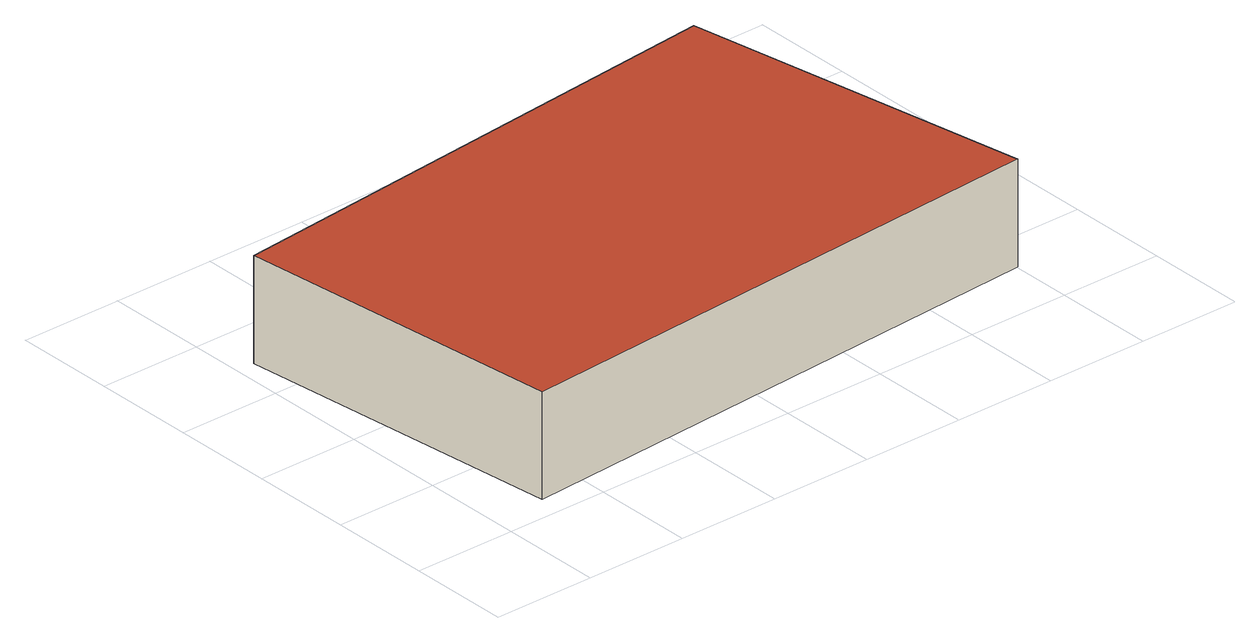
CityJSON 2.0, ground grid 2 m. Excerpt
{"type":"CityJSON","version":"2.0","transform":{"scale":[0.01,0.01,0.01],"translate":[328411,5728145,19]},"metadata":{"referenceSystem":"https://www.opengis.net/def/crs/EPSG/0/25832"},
"CityObjects":{
"building1":{"type":"Building","attributes":{"Geometrietyp2DReferenz":"3000","Gemeindeschluessel":"05170048","function":"31001_2723","roofType":"1000","measuredHeight":2.05},"address":[{"country":"Germany","locality":"Wesel","thoroughfareNumber":"125","thoroughfareName":"Bislicher Straße"}],"geometry":[{"type":"Solid","lod":"2","boundaries":[[[[0,1,2,3]],[[4,5,1,0]],[[6,7,5,4]],[[3,2,7,6]],[[4,0,3,6]],[[1,5,7,2]]]],"semantics":{"surfaces":[{"type":"WallSurface"},{"type":"RoofSurface"},{"type":"GroundSurface"}],"values":[[0,0,0,0,1,2]]}}]}
},
"vertices":[
[1083,803,214],[1083,803,9],[38,698,9],[38,698,214],[1203,121,214],[1203,121,9],[108,47,214],[108,47,9]
]}
